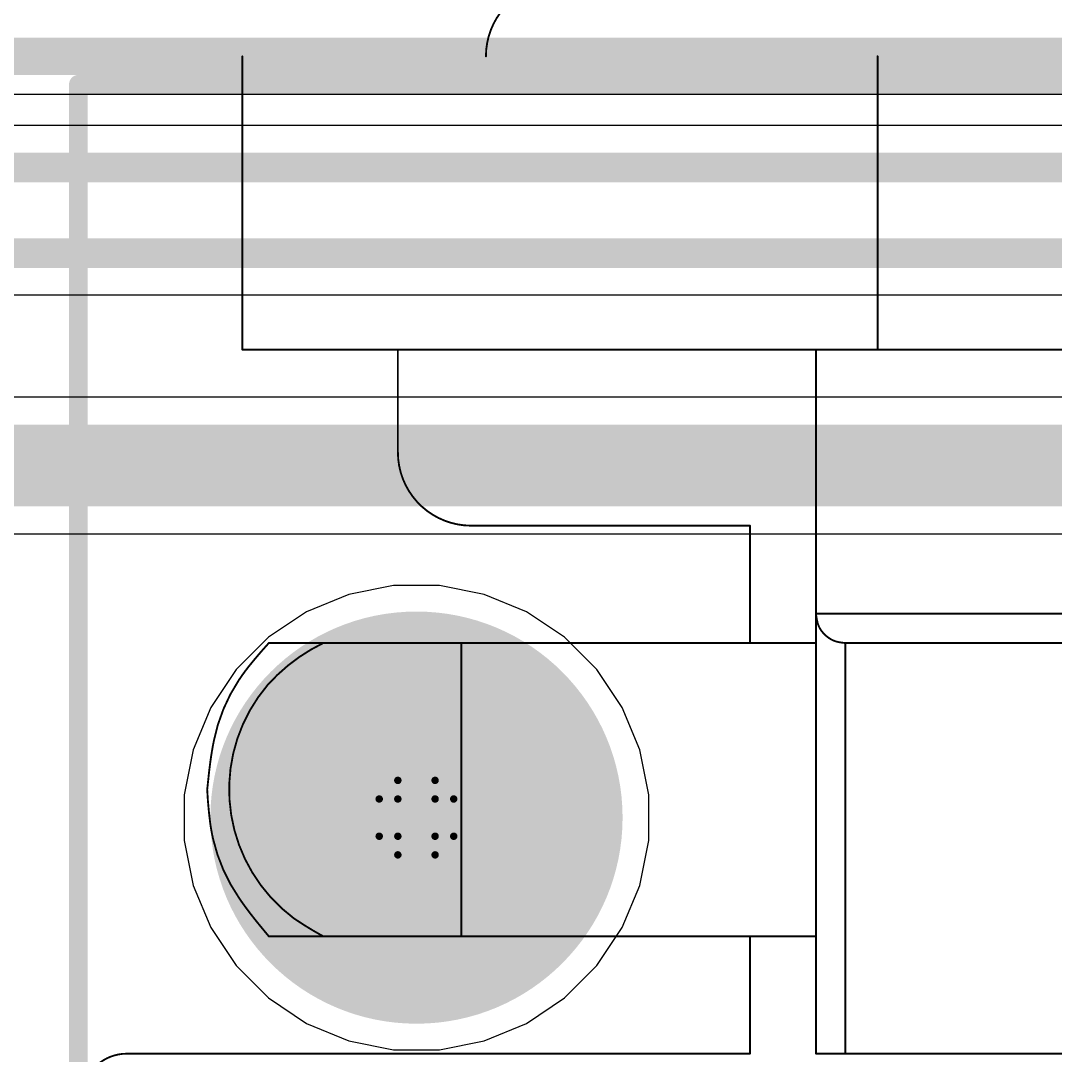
# Model space of a CAD drawing. Header units: inches. Extents: x -6 to 430, y 0 to 90.
# Drawn here: x 12.33 to 19.38, y 43.19 to 50.24 of the extents above; entities that cross this region are included whole.
import ezdxf

# ---------------------------------------------------------------- set-up
doc = ezdxf.new("R2010")
doc.units = ezdxf.units.IN
for name, color, linetype in [('Board_Outline', 56, 'Continuous'), ('Bottom Layer', 5, 'Continuous'), ('Bottom Solder', 6, 'Continuous'), ('Drill Drawing', 1, 'Continuous'), ('Layer 1', 16, 'Continuous'), ('Layer 2', 76, 'Continuous'), ('Mechanical 1', 6, 'Continuous'), ('Pad Holes', 156, 'Continuous'), ('Top Layer', 1, 'Continuous'), ('Top Overlay', 2, 'Continuous'), ('Top Solder', 216, 'Continuous')]:
    doc.layers.add(name, color=color, linetype=linetype)

msp = doc.modelspace()

# ---------------------------------------------------------------- hatches: boundary and pattern name
at = {"layer": 'Bottom Solder'}
h = msp.add_hatch(color=6, dxfattribs=at)
edge = h.paths.add_edge_path()
edge.add_arc((15.0266, 44.8096), 0.1016, 0, 360)
at = {"layer": 'Pad Holes'}
h = msp.add_hatch(color=7, dxfattribs=at)
edge = h.paths.add_edge_path()
edge.add_arc((15.0266, 44.8096), 1.405, 0, 360)
at = {"layer": 'Top Solder'}
h = msp.add_hatch(color=216, dxfattribs=at)
edge = h.paths.add_edge_path()
edge.add_arc((15.0266, 44.8096), 0.1016, 0, 360)

# ---------------------------------------------------------------- linework, layer by layer
at = {"layer": 'Board_Outline'}
msp.add_lwpolyline([(0, 50, 0.254, 0.254, 0), (45, 50, 0.254, 0.254, 0)], format="xyseb", dxfattribs=at)
at = {"layer": 'Bottom Layer'}
for p, q in [((0.259, 49.741), (31.7941, 49.741)), ((14.8707, 46.3924), (14.5649, 46.3316)), ((15.1825, 46.3924), (14.8707, 46.3924)), ((15.4883, 46.3316), (15.1825, 46.3924)), ((14.5649, 46.3316), (14.2769, 46.2123)), ((15.7763, 46.2123), (15.4883, 46.3316)), ((14.2769, 46.2123), (14.0176, 46.039)), ((16.0356, 46.039), (15.7763, 46.2123)), ((14.0176, 46.039), (13.7972, 45.8186)), ((16.256, 45.8186), (16.0356, 46.039)), ((13.7972, 45.8186), (13.6239, 45.5593)), ((16.4293, 45.5593), (16.256, 45.8186)), ((13.6239, 45.5593), (13.5046, 45.2713)), ((16.5486, 45.2713), (16.4293, 45.5593)), ((13.5046, 45.2713), (13.4438, 44.9655)), ((16.6094, 44.9655), (16.5486, 45.2713)), ((13.4438, 44.9655), (13.4438, 44.6537)), ((16.6094, 44.6537), (16.6094, 44.9655)), ((13.4438, 44.6537), (13.5046, 44.3479)), ((16.5486, 44.3479), (16.6094, 44.6537)), ((13.5046, 44.3479), (13.6239, 44.0599)), ((16.4293, 44.0599), (16.5486, 44.3479)), ((13.6239, 44.0599), (13.7972, 43.8006)), ((16.256, 43.8006), (16.4293, 44.0599)), ((13.7972, 43.8006), (14.0176, 43.5802)), ((16.0356, 43.5802), (16.256, 43.8006)), ((14.0176, 43.5802), (14.2769, 43.4069)), ((15.7763, 43.4069), (16.0356, 43.5802)), ((14.2769, 43.4069), (14.5649, 43.2876)), ((15.4883, 43.2876), (15.7763, 43.4069)), ((14.5649, 43.2876), (14.8707, 43.2268)), ((15.1825, 43.2268), (15.4883, 43.2876)), ((14.8707, 43.2268), (15.1825, 43.2268))]:
    msp.add_line(p, q, dxfattribs=at)
at = {"layer": 'Drill Drawing'}
for points in [[(14.8996, 44.9366, 0.0508, 0.0508, 0), (14.8996, 45.0636, 0.0508, 0.0508, 0)], [(14.8996, 45.0636, 0.0508, 0.0508, 0), (15.1536, 45.0636, 0.0508, 0.0508, 0)], [(15.1536, 44.9366, 0.0508, 0.0508, 0), (15.1536, 45.0636, 0.0508, 0.0508, 0)], [(14.7726, 44.6826, 0.0508, 0.0508, 0), (14.7726, 44.9366, 0.0508, 0.0508, 0)], [(14.7726, 44.9366, 0.0508, 0.0508, 0), (14.8996, 44.9366, 0.0508, 0.0508, 0)], [(15.1536, 44.9366, 0.0508, 0.0508, 0), (15.2806, 44.9366, 0.0508, 0.0508, 0)], [(15.2806, 44.6826, 0.0508, 0.0508, 0), (15.2806, 44.9366, 0.0508, 0.0508, 0)], [(14.7726, 44.6826, 0.0508, 0.0508, 0), (14.8996, 44.6826, 0.0508, 0.0508, 0)], [(14.8996, 44.5556, 0.0508, 0.0508, 0), (14.8996, 44.6826, 0.0508, 0.0508, 0)], [(15.1536, 44.6826, 0.0508, 0.0508, 0), (15.2806, 44.6826, 0.0508, 0.0508, 0)], [(15.1536, 44.5556, 0.0508, 0.0508, 0), (15.1536, 44.6826, 0.0508, 0.0508, 0)], [(14.8996, 44.5556, 0.0508, 0.0508, 0), (15.1536, 44.5556, 0.0508, 0.0508, 0)]]:
    msp.add_lwpolyline(points, format="xyseb", dxfattribs=at)
for points in [[(14.8869, 45.0636, 0.0254, 0.0254, 1), (14.9123, 45.0636, 0.0254, 0.0254, 1)], [(14.8869, 45.0636, 0.0254, 0.0254, 1), (14.9123, 45.0636, 0.0254, 0.0254, 1)], [(15.1409, 45.0636, 0.0254, 0.0254, 1), (15.1663, 45.0636, 0.0254, 0.0254, 1)], [(15.1409, 45.0636, 0.0254, 0.0254, 1), (15.1663, 45.0636, 0.0254, 0.0254, 1)], [(14.7599, 44.9366, 0.0254, 0.0254, 1), (14.7853, 44.9366, 0.0254, 0.0254, 1)], [(14.7599, 44.9366, 0.0254, 0.0254, 1), (14.7853, 44.9366, 0.0254, 0.0254, 1)], [(14.8869, 44.9366, 0.0254, 0.0254, 1), (14.9123, 44.9366, 0.0254, 0.0254, 1)], [(14.8869, 44.9366, 0.0254, 0.0254, 1), (14.9123, 44.9366, 0.0254, 0.0254, 1)], [(15.1409, 44.9366, 0.0254, 0.0254, 1), (15.1663, 44.9366, 0.0254, 0.0254, 1)], [(15.1409, 44.9366, 0.0254, 0.0254, 1), (15.1663, 44.9366, 0.0254, 0.0254, 1)], [(15.2679, 44.9366, 0.0254, 0.0254, 1), (15.2933, 44.9366, 0.0254, 0.0254, 1)], [(15.2679, 44.9366, 0.0254, 0.0254, 1), (15.2933, 44.9366, 0.0254, 0.0254, 1)], [(14.7599, 44.6826, 0.0254, 0.0254, 1), (14.7853, 44.6826, 0.0254, 0.0254, 1)], [(14.7599, 44.6826, 0.0254, 0.0254, 1), (14.7853, 44.6826, 0.0254, 0.0254, 1)], [(14.8869, 44.6826, 0.0254, 0.0254, 1), (14.9123, 44.6826, 0.0254, 0.0254, 1)], [(14.8869, 44.6826, 0.0254, 0.0254, 1), (14.9123, 44.6826, 0.0254, 0.0254, 1)], [(15.1409, 44.6826, 0.0254, 0.0254, 1), (15.1663, 44.6826, 0.0254, 0.0254, 1)], [(15.1409, 44.6826, 0.0254, 0.0254, 1), (15.1663, 44.6826, 0.0254, 0.0254, 1)], [(15.2679, 44.6826, 0.0254, 0.0254, 1), (15.2933, 44.6826, 0.0254, 0.0254, 1)], [(15.2679, 44.6826, 0.0254, 0.0254, 1), (15.2933, 44.6826, 0.0254, 0.0254, 1)], [(14.8869, 44.5556, 0.0254, 0.0254, 1), (14.9123, 44.5556, 0.0254, 0.0254, 1)], [(14.8869, 44.5556, 0.0254, 0.0254, 1), (14.9123, 44.5556, 0.0254, 0.0254, 1)], [(15.1409, 44.5556, 0.0254, 0.0254, 1), (15.1663, 44.5556, 0.0254, 0.0254, 1)], [(15.1409, 44.5556, 0.0254, 0.0254, 1), (15.1663, 44.5556, 0.0254, 0.0254, 1)]]:
    msp.add_lwpolyline(points, format="xyseb", close=True, dxfattribs=at)
at = {"layer": 'Layer 1'}
for p, q in [((0.259, 49.741), (32.3416, 49.741)), ((25.4984, 49.5273), (2.359, 49.5273)), ((2.5786, 48.3733), (24.847, 48.3733)), ((14.8707, 46.3924), (14.5649, 46.3316)), ((15.1825, 46.3924), (14.8707, 46.3924)), ((15.4883, 46.3316), (15.1825, 46.3924)), ((14.5649, 46.3316), (14.2769, 46.2123)), ((15.7763, 46.2123), (15.4883, 46.3316)), ((14.2769, 46.2123), (14.0176, 46.039)), ((16.0356, 46.039), (15.7763, 46.2123)), ((14.0176, 46.039), (13.7972, 45.8186)), ((16.256, 45.8186), (16.0356, 46.039)), ((13.7972, 45.8186), (13.6239, 45.5593)), ((16.4293, 45.5593), (16.256, 45.8186)), ((13.6239, 45.5593), (13.5046, 45.2713)), ((16.5486, 45.2713), (16.4293, 45.5593)), ((13.5046, 45.2713), (13.4438, 44.9655)), ((16.6094, 44.9655), (16.5486, 45.2713)), ((13.4438, 44.9655), (13.4438, 44.6537)), ((16.6094, 44.6537), (16.6094, 44.9655)), ((13.4438, 44.6537), (13.5046, 44.3479)), ((16.5486, 44.3479), (16.6094, 44.6537)), ((13.5046, 44.3479), (13.6239, 44.0599)), ((16.4293, 44.0599), (16.5486, 44.3479)), ((13.6239, 44.0599), (13.7972, 43.8006)), ((16.256, 43.8006), (16.4293, 44.0599)), ((13.7972, 43.8006), (14.0176, 43.5802)), ((16.0356, 43.5802), (16.256, 43.8006)), ((14.0176, 43.5802), (14.2769, 43.4069)), ((15.7763, 43.4069), (16.0356, 43.5802)), ((14.2769, 43.4069), (14.5649, 43.2876)), ((15.4883, 43.2876), (15.7763, 43.4069)), ((14.5649, 43.2876), (14.8707, 43.2268)), ((15.1825, 43.2268), (15.4883, 43.2876)), ((14.8707, 43.2268), (15.1825, 43.2268))]:
    msp.add_line(p, q, dxfattribs=at)
for points in [[(2.359, 49.2424, 0.2032, 0.2032, 0), (25.4984, 49.2424, 0.2032, 0.2032, 0)], [(2.4606, 48.6582, 0.2032, 0.2032, 0), (24.965, 48.6582, 0.2032, 0.2032, 0)]]:
    msp.add_lwpolyline(points, format="xyseb", dxfattribs=at)
at = {"layer": 'Layer 2'}
for p, q in [((0.259, 49.741), (44.741, 49.741)), ((31.0356, 47.6766), (7.0704, 47.6766)), ((4.7873, 46.7442), (30.8425, 46.7442)), ((14.8707, 46.3924), (14.5649, 46.3316)), ((15.1825, 46.3924), (14.8707, 46.3924)), ((15.4883, 46.3316), (15.1825, 46.3924)), ((14.5649, 46.3316), (14.2769, 46.2123)), ((15.7763, 46.2123), (15.4883, 46.3316)), ((14.2769, 46.2123), (14.0176, 46.039)), ((16.0356, 46.039), (15.7763, 46.2123)), ((14.0176, 46.039), (13.7972, 45.8186)), ((16.256, 45.8186), (16.0356, 46.039)), ((13.7972, 45.8186), (13.6239, 45.5593)), ((16.4293, 45.5593), (16.256, 45.8186)), ((13.6239, 45.5593), (13.5046, 45.2713)), ((16.5486, 45.2713), (16.4293, 45.5593)), ((13.5046, 45.2713), (13.4438, 44.9655)), ((16.6094, 44.9655), (16.5486, 45.2713)), ((13.4438, 44.9655), (13.4438, 44.6537)), ((16.6094, 44.6537), (16.6094, 44.9655)), ((13.4438, 44.6537), (13.5046, 44.3479)), ((16.5486, 44.3479), (16.6094, 44.6537)), ((13.5046, 44.3479), (13.6239, 44.0599)), ((16.4293, 44.0599), (16.5486, 44.3479)), ((13.6239, 44.0599), (13.7972, 43.8006)), ((16.256, 43.8006), (16.4293, 44.0599)), ((13.7972, 43.8006), (14.0176, 43.5802)), ((16.0356, 43.5802), (16.256, 43.8006)), ((14.0176, 43.5802), (14.2769, 43.4069)), ((15.7763, 43.4069), (16.0356, 43.5802)), ((14.2769, 43.4069), (14.5649, 43.2876)), ((15.4883, 43.2876), (15.7763, 43.4069)), ((14.5649, 43.2876), (14.8707, 43.2268)), ((15.1825, 43.2268), (15.4883, 43.2876)), ((14.8707, 43.2268), (15.1825, 43.2268))]:
    msp.add_line(p, q, dxfattribs=at)
msp.add_lwpolyline([(4.5942, 47.2104, 0.5588, 0.5588, 0), (31.0356, 47.2104, 0.5588, 0.5588, 0)], format="xyseb", dxfattribs=at)
at = {"layer": 'Mechanical 1'}
for points in [[(15.5, 50, 0.0127, 0.0127, -0.414214), (16, 50.5, 0.0127, 0.0127, 0)], [(13.8397, 48, 0.0127, 0.0127, 0), (13.8397, 50, 0.0127, 0.0127, 0)], [(18.1699, 48, 0.0127, 0.0127, 0), (18.1699, 50, 0.0127, 0.0127, 0)], [(13.8397, 48, 0.0127, 0.0127, 0), (31.1603, 48, 0.0127, 0.0127, 0)], [(14.9, 47.3, 0.0127, 0.0127, 0), (14.9, 48, 0.0127, 0.0127, 0)], [(17.75, 43.2, 0.0127, 0.0127, 0), (17.75, 48, 0.0127, 0.0127, 0)], [(15.4, 46.8, 0.0127, 0.0127, -0.414214), (14.9, 47.3, 0.0127, 0.0127, 0)], [(15.4, 46.8, 0.0127, 0.0127, 0), (17.3, 46.8, 0.0127, 0.0127, 0)], [(17.3, 46, 0.0127, 0.0127, 0), (17.3, 46.8, 0.0127, 0.0127, 0)], [(17.75, 46.2, 0.0127, 0.0127, 0), (27.25, 46.2, 0.0127, 0.0127, 0)], [(17.7615, 46.1355, 0.0127, 0.0127, -0.039121), (17.75, 46.2, 0.0127, 0.0127, 0)], [(17.7732, 46.1058, 0.0127, 0.0127, -0.049904), (17.7615, 46.1355, 0.0127, 0.0127, 0)], [(17.7905, 46.0789, 0.0127, 0.0127, -0.04519), (17.7732, 46.1058, 0.0127, 0.0127, 0)], [(17.8119, 46.0553, 0.0127, 0.0127, -0.038556), (17.7905, 46.0789, 0.0127, 0.0127, 0)], [(17.8626, 46.0198, 0.0127, 0.0127, -0.077314), (17.8119, 46.0553, 0.0127, 0.0127, 0)], [(13.8792, 45.8349, 0.0127, 0.0127, -0.016371), (14.0202, 46, 0.0127, 0.0127, 0)], [(14.0114, 45.7131, 0.0127, 0.0127, -0.098603), (14.3917, 46, 0.0127, 0.0127, 0)], [(14.0202, 46, 0.0127, 0.0127, 0), (14.0461, 46, 0.0127, 0.0127, 0)], [(14.0461, 46, 0.0127, 0.0127, 0), (14.0749, 46, 0.0127, 0.0127, 0)], [(14.0749, 46, 0.0127, 0.0127, 0), (14.1099, 46, 0.0127, 0.0127, 0)], [(14.1099, 46, 0.0127, 0.0127, 0), (14.3917, 46, 0.0127, 0.0127, 0)], [(14.3917, 46, 0.0127, 0.0127, 0), (17.75, 46, 0.0127, 0.0127, 0)], [(15.332, 44, 0.0127, 0.0127, 0), (15.332, 46, 0.0127, 0.0127, 0)], [(17.9201, 46.0035, 0.0127, 0.0127, -0.079197), (17.8626, 46.0198, 0.0127, 0.0127, 0)], [(17.95, 46, 0.0127, 0.0127, -0.009931), (17.9201, 46.0035, 0.0127, 0.0127, 0)], [(17.95, 46, 0.0127, 0.0127, 0), (27.05, 46, 0.0127, 0.0127, 0)], [(17.95, 43.2, 0.0127, 0.0127, 0), (17.95, 46, 0.0127, 0.0127, 0)], [(13.8153, 45.7463, 0.0127, 0.0127, -0.020177), (13.8792, 45.8349, 0.0127, 0.0127, 0)], [(13.6463, 45.3369, 0.0127, 0.0127, -0.097134), (13.8153, 45.7463, 0.0127, 0.0127, 0)], [(14.1895, 44.1238, 0.0127, 0.0127, -0.432764), (14.0114, 45.7131, 0.0127, 0.0127, 0)], [(13.6266, 45.226, 0.0127, 0.0127, -0.014805), (13.6463, 45.3369, 0.0127, 0.0127, 0)], [(13.612, 45.1134, 0.0127, 0.0127, -0.008752), (13.6266, 45.226, 0.0127, 0.0127, 0)], [(13.6, 45, 0.0127, 0.0127, 0), (13.612, 45.1134, 0.0127, 0.0127, 0)], [(13.6201, 44.7748, 0.0127, 0.0127, -0.0181), (13.6, 45, 0.0127, 0.0127, 0)], [(13.6402, 44.6639, 0.0127, 0.0127, -0.022504), (13.6201, 44.7748, 0.0127, 0.0127, 0)], [(13.8188, 44.2594, 0.0127, 0.0127, -0.095244), (13.6402, 44.6639, 0.0127, 0.0127, 0)], [(13.8826, 44.1706, 0.0127, 0.0127, -0.01398), (13.8188, 44.2594, 0.0127, 0.0127, 0)], [(13.9504, 44.0846, 0.0127, 0.0127, -0.008365), (13.8826, 44.1706, 0.0127, 0.0127, 0)], [(13.9504, 44.0846, 0.0127, 0.0127, 0), (14.0202, 44, 0.0127, 0.0127, 0)], [(14.3917, 44, 0.0127, 0.0127, -0.025191), (14.1895, 44.1238, 0.0127, 0.0127, 0)], [(14.0202, 44, 0.0127, 0.0127, 0), (14.0285, 44, 0.0127, 0.0127, 0)], [(14.0285, 44, 0.0127, 0.0127, 0), (14.0459, 44, 0.0127, 0.0127, 0)], [(14.0459, 44, 0.0127, 0.0127, 0), (14.1103, 44, 0.0127, 0.0127, 0)], [(14.1103, 44, 0.0127, 0.0127, 0), (14.1505, 44, 0.0127, 0.0127, 0)], [(14.1505, 44, 0.0127, 0.0127, 0), (14.1944, 44, 0.0127, 0.0127, 0)], [(14.1944, 44, 0.0127, 0.0127, 0), (14.2412, 44, 0.0127, 0.0127, 0)], [(14.2412, 44, 0.0127, 0.0127, 0), (14.2901, 44, 0.0127, 0.0127, 0)], [(14.2901, 44, 0.0127, 0.0127, 0), (14.3917, 44, 0.0127, 0.0127, 0)], [(14.3917, 44, 0.0127, 0.0127, 0), (17.75, 44, 0.0127, 0.0127, 0)], [(17.3, 43.2, 0.0127, 0.0127, 0), (17.3, 44, 0.0127, 0.0127, 0)], [(12.75, 42.9, 0.0127, 0.0127, -0.414214), (13.05, 43.2, 0.0127, 0.0127, 0)], [(13.05, 43.2, 0.0127, 0.0127, 0), (17.3, 43.2, 0.0127, 0.0127, 0)], [(17.75, 43.2, 0.0127, 0.0127, 0), (19.5, 43.2, 0.0127, 0.0127, 0)]]:
    msp.add_lwpolyline(points, format="xyseb", dxfattribs=at)
for points in [[(13.8366, 50, 0.00635, 0.00635, 1), (13.8429, 50, 0.00635, 0.00635, 1)], [(15.4968, 50, 0.00635, 0.00635, 1), (15.5032, 50, 0.00635, 0.00635, 1)], [(18.1667, 50, 0.00635, 0.00635, 1), (18.173, 50, 0.00635, 0.00635, 1)], [(13.8366, 48, 0.00635, 0.00635, 1), (13.8429, 48, 0.00635, 0.00635, 1)], [(13.8366, 48, 0.00635, 0.00635, 1), (13.8429, 48, 0.00635, 0.00635, 1)], [(14.8968, 48, 0.00635, 0.00635, 1), (14.9032, 48, 0.00635, 0.00635, 1)], [(17.7468, 48, 0.00635, 0.00635, 1), (17.7532, 48, 0.00635, 0.00635, 1)], [(18.1667, 48, 0.00635, 0.00635, 1), (18.173, 48, 0.00635, 0.00635, 1)], [(14.8968, 47.3, 0.00635, 0.00635, 1), (14.9032, 47.3, 0.00635, 0.00635, 1)], [(14.8968, 47.3, 0.00635, 0.00635, 1), (14.9032, 47.3, 0.00635, 0.00635, 1)], [(15.3968, 46.8, 0.00635, 0.00635, 1), (15.4032, 46.8, 0.00635, 0.00635, 1)], [(15.3968, 46.8, 0.00635, 0.00635, 1), (15.4032, 46.8, 0.00635, 0.00635, 1)], [(17.2968, 46.8, 0.00635, 0.00635, 1), (17.3032, 46.8, 0.00635, 0.00635, 1)], [(17.2968, 46.8, 0.00635, 0.00635, 1), (17.3032, 46.8, 0.00635, 0.00635, 1)], [(17.7468, 46.2, 0.00635, 0.00635, 1), (17.7532, 46.2, 0.00635, 0.00635, 1)], [(17.7468, 46.2, 0.00635, 0.00635, 1), (17.7532, 46.2, 0.00635, 0.00635, 1)], [(17.7583, 46.1355, 0.00635, 0.00635, 1), (17.7647, 46.1355, 0.00635, 0.00635, 1)], [(17.7583, 46.1355, 0.00635, 0.00635, 1), (17.7647, 46.1355, 0.00635, 0.00635, 1)], [(17.7701, 46.1058, 0.00635, 0.00635, 1), (17.7764, 46.1058, 0.00635, 0.00635, 1)], [(17.7701, 46.1058, 0.00635, 0.00635, 1), (17.7764, 46.1058, 0.00635, 0.00635, 1)], [(17.7873, 46.0789, 0.00635, 0.00635, 1), (17.7937, 46.0789, 0.00635, 0.00635, 1)], [(17.7873, 46.0789, 0.00635, 0.00635, 1), (17.7936, 46.0789, 0.00635, 0.00635, 1)], [(17.8087, 46.0553, 0.00635, 0.00635, 1), (17.8151, 46.0553, 0.00635, 0.00635, 1)], [(17.8087, 46.0553, 0.00635, 0.00635, 1), (17.8151, 46.0553, 0.00635, 0.00635, 1)], [(14.017, 46, 0.00635, 0.00635, 1), (14.0234, 46, 0.00635, 0.00635, 1)], [(14.017, 46, 0.00635, 0.00635, 1), (14.0234, 46, 0.00635, 0.00635, 1)], [(14.0429, 46, 0.00635, 0.00635, 1), (14.0492, 46, 0.00635, 0.00635, 1)], [(14.0429, 46, 0.00635, 0.00635, 1), (14.0492, 46, 0.00635, 0.00635, 1)], [(14.0717, 46, 0.00635, 0.00635, 1), (14.078, 46, 0.00635, 0.00635, 1)], [(14.0717, 46, 0.00635, 0.00635, 1), (14.078, 46, 0.00635, 0.00635, 1)], [(14.1068, 46, 0.00635, 0.00635, 1), (14.1131, 46, 0.00635, 0.00635, 1)], [(14.1068, 46, 0.00635, 0.00635, 1), (14.1131, 46, 0.00635, 0.00635, 1)], [(14.3886, 46, 0.00635, 0.00635, 1), (14.3949, 46, 0.00635, 0.00635, 1)], [(14.3886, 46, 0.00635, 0.00635, 1), (14.3949, 46, 0.00635, 0.00635, 1)], [(14.3886, 46, 0.00635, 0.00635, 1), (14.3949, 46, 0.00635, 0.00635, 1)], [(15.3288, 46, 0.00635, 0.00635, 1), (15.3352, 46, 0.00635, 0.00635, 1)], [(17.2968, 46, 0.00635, 0.00635, 1), (17.3032, 46, 0.00635, 0.00635, 1)], [(17.7468, 46, 0.00635, 0.00635, 1), (17.7532, 46, 0.00635, 0.00635, 1)], [(17.8594, 46.0198, 0.00635, 0.00635, 1), (17.8658, 46.0198, 0.00635, 0.00635, 1)], [(17.8594, 46.0198, 0.00635, 0.00635, 1), (17.8658, 46.0198, 0.00635, 0.00635, 1)], [(17.9169, 46.0035, 0.00635, 0.00635, 1), (17.9232, 46.0035, 0.00635, 0.00635, 1)], [(17.9169, 46.0035, 0.00635, 0.00635, 1), (17.9232, 46.0035, 0.00635, 0.00635, 1)], [(17.9468, 46, 0.00635, 0.00635, 1), (17.9532, 46, 0.00635, 0.00635, 1)], [(17.9468, 46, 0.00635, 0.00635, 1), (17.9532, 46, 0.00635, 0.00635, 1)], [(17.9468, 46, 0.00635, 0.00635, 1), (17.9532, 46, 0.00635, 0.00635, 1)], [(13.8761, 45.8349, 0.00635, 0.00635, 1), (13.8824, 45.8349, 0.00635, 0.00635, 1)], [(13.8761, 45.8349, 0.00635, 0.00635, 1), (13.8824, 45.8349, 0.00635, 0.00635, 1)], [(13.8121, 45.7463, 0.00635, 0.00635, 1), (13.8184, 45.7463, 0.00635, 0.00635, 1)], [(13.8121, 45.7463, 0.00635, 0.00635, 1), (13.8184, 45.7463, 0.00635, 0.00635, 1)], [(14.0082, 45.7131, 0.00635, 0.00635, 1), (14.0145, 45.7131, 0.00635, 0.00635, 1)], [(14.0082, 45.7131, 0.00635, 0.00635, 1), (14.0145, 45.7131, 0.00635, 0.00635, 1)], [(13.6432, 45.3369, 0.00635, 0.00635, 1), (13.6495, 45.3369, 0.00635, 0.00635, 1)], [(13.6432, 45.3369, 0.00635, 0.00635, 1), (13.6495, 45.3369, 0.00635, 0.00635, 1)], [(13.6234, 45.226, 0.00635, 0.00635, 1), (13.6298, 45.226, 0.00635, 0.00635, 1)], [(13.6234, 45.226, 0.00635, 0.00635, 1), (13.6298, 45.226, 0.00635, 0.00635, 1)], [(13.6088, 45.1134, 0.00635, 0.00635, 1), (13.6152, 45.1134, 0.00635, 0.00635, 1)], [(13.6089, 45.1134, 0.00635, 0.00635, 1), (13.6152, 45.1134, 0.00635, 0.00635, 1)], [(13.5968, 45, 0.00635, 0.00635, 1), (13.6032, 45, 0.00635, 0.00635, 1)], [(13.5968, 45, 0.00635, 0.00635, 1), (13.6032, 45, 0.00635, 0.00635, 1)], [(13.6169, 44.7748, 0.00635, 0.00635, 1), (13.6232, 44.7748, 0.00635, 0.00635, 1)], [(13.6169, 44.7748, 0.00635, 0.00635, 1), (13.6232, 44.7748, 0.00635, 0.00635, 1)], [(13.637, 44.6639, 0.00635, 0.00635, 1), (13.6434, 44.6639, 0.00635, 0.00635, 1)], [(13.637, 44.6639, 0.00635, 0.00635, 1), (13.6434, 44.6639, 0.00635, 0.00635, 1)], [(13.8156, 44.2594, 0.00635, 0.00635, 1), (13.822, 44.2594, 0.00635, 0.00635, 1)], [(13.8156, 44.2594, 0.00635, 0.00635, 1), (13.822, 44.2594, 0.00635, 0.00635, 1)], [(13.8794, 44.1706, 0.00635, 0.00635, 1), (13.8858, 44.1706, 0.00635, 0.00635, 1)], [(13.8794, 44.1706, 0.00635, 0.00635, 1), (13.8858, 44.1706, 0.00635, 0.00635, 1)], [(13.9472, 44.0846, 0.00635, 0.00635, 1), (13.9536, 44.0846, 0.00635, 0.00635, 1)], [(13.9472, 44.0846, 0.00635, 0.00635, 1), (13.9536, 44.0846, 0.00635, 0.00635, 1)], [(14.1864, 44.1238, 0.00635, 0.00635, 1), (14.1927, 44.1238, 0.00635, 0.00635, 1)], [(14.1864, 44.1238, 0.00635, 0.00635, 1), (14.1927, 44.1238, 0.00635, 0.00635, 1)], [(14.017, 44, 0.00635, 0.00635, 1), (14.0234, 44, 0.00635, 0.00635, 1)], [(14.017, 44, 0.00635, 0.00635, 1), (14.0234, 44, 0.00635, 0.00635, 1)], [(14.0253, 44, 0.00635, 0.00635, 1), (14.0316, 44, 0.00635, 0.00635, 1)], [(14.0253, 44, 0.00635, 0.00635, 1), (14.0316, 44, 0.00635, 0.00635, 1)], [(14.0428, 44, 0.00635, 0.00635, 1), (14.0491, 44, 0.00635, 0.00635, 1)], [(14.0428, 44, 0.00635, 0.00635, 1), (14.0491, 44, 0.00635, 0.00635, 1)], [(14.1072, 44, 0.00635, 0.00635, 1), (14.1135, 44, 0.00635, 0.00635, 1)], [(14.1072, 44, 0.00635, 0.00635, 1), (14.1135, 44, 0.00635, 0.00635, 1)], [(14.1473, 44, 0.00635, 0.00635, 1), (14.1537, 44, 0.00635, 0.00635, 1)], [(14.1473, 44, 0.00635, 0.00635, 1), (14.1537, 44, 0.00635, 0.00635, 1)], [(14.1912, 44, 0.00635, 0.00635, 1), (14.1975, 44, 0.00635, 0.00635, 1)], [(14.1912, 44, 0.00635, 0.00635, 1), (14.1975, 44, 0.00635, 0.00635, 1)], [(14.238, 44, 0.00635, 0.00635, 1), (14.2443, 44, 0.00635, 0.00635, 1)], [(14.238, 44, 0.00635, 0.00635, 1), (14.2443, 44, 0.00635, 0.00635, 1)], [(14.287, 44, 0.00635, 0.00635, 1), (14.2933, 44, 0.00635, 0.00635, 1)], [(14.287, 44, 0.00635, 0.00635, 1), (14.2933, 44, 0.00635, 0.00635, 1)], [(14.3886, 44, 0.00635, 0.00635, 1), (14.3949, 44, 0.00635, 0.00635, 1)], [(14.3886, 44, 0.00635, 0.00635, 1), (14.3949, 44, 0.00635, 0.00635, 1)], [(14.3886, 44, 0.00635, 0.00635, 1), (14.3949, 44, 0.00635, 0.00635, 1)], [(15.3288, 44, 0.00635, 0.00635, 1), (15.3352, 44, 0.00635, 0.00635, 1)], [(17.2968, 44, 0.00635, 0.00635, 1), (17.3032, 44, 0.00635, 0.00635, 1)], [(17.7468, 44, 0.00635, 0.00635, 1), (17.7532, 44, 0.00635, 0.00635, 1)], [(13.0468, 43.2, 0.00635, 0.00635, 1), (13.0532, 43.2, 0.00635, 0.00635, 1)], [(13.0468, 43.2, 0.00635, 0.00635, 1), (13.0532, 43.2, 0.00635, 0.00635, 1)], [(17.2968, 43.2, 0.00635, 0.00635, 1), (17.3032, 43.2, 0.00635, 0.00635, 1)], [(17.2968, 43.2, 0.00635, 0.00635, 1), (17.3032, 43.2, 0.00635, 0.00635, 1)], [(17.7468, 43.2, 0.00635, 0.00635, 1), (17.7532, 43.2, 0.00635, 0.00635, 1)], [(17.7468, 43.2, 0.00635, 0.00635, 1), (17.7532, 43.2, 0.00635, 0.00635, 1)], [(17.9468, 43.2, 0.00635, 0.00635, 1), (17.9532, 43.2, 0.00635, 0.00635, 1)]]:
    msp.add_lwpolyline(points, format="xyseb", close=True, dxfattribs=at)
at = {"layer": 'Top Layer'}
for p, q in [((0.259, 49.741), (32.3416, 49.741)), ((14.8707, 46.3924), (14.5649, 46.3316)), ((15.1825, 46.3924), (14.8707, 46.3924)), ((15.4883, 46.3316), (15.1825, 46.3924)), ((14.5649, 46.3316), (14.2769, 46.2123)), ((15.7763, 46.2123), (15.4883, 46.3316)), ((14.2769, 46.2123), (14.0176, 46.039)), ((16.0356, 46.039), (15.7763, 46.2123)), ((14.0176, 46.039), (13.7972, 45.8186)), ((16.256, 45.8186), (16.0356, 46.039)), ((13.7972, 45.8186), (13.6239, 45.5593)), ((16.4293, 45.5593), (16.256, 45.8186)), ((13.6239, 45.5593), (13.5046, 45.2713)), ((16.5486, 45.2713), (16.4293, 45.5593)), ((13.5046, 45.2713), (13.4438, 44.9655)), ((16.6094, 44.9655), (16.5486, 45.2713)), ((13.4438, 44.9655), (13.4438, 44.6537)), ((16.6094, 44.6537), (16.6094, 44.9655)), ((13.4438, 44.6537), (13.5046, 44.3479)), ((16.5486, 44.3479), (16.6094, 44.6537)), ((13.5046, 44.3479), (13.6239, 44.0599)), ((16.4293, 44.0599), (16.5486, 44.3479)), ((13.6239, 44.0599), (13.7972, 43.8006)), ((16.256, 43.8006), (16.4293, 44.0599)), ((13.7972, 43.8006), (14.0176, 43.5802)), ((16.0356, 43.5802), (16.256, 43.8006)), ((14.0176, 43.5802), (14.2769, 43.4069)), ((15.7763, 43.4069), (16.0356, 43.5802)), ((14.2769, 43.4069), (14.5649, 43.2876)), ((15.4883, 43.2876), (15.7763, 43.4069)), ((14.5649, 43.2876), (14.8707, 43.2268)), ((15.1825, 43.2268), (15.4883, 43.2876)), ((14.8707, 43.2268), (15.1825, 43.2268))]:
    msp.add_line(p, q, dxfattribs=at)
at = {"layer": 'Top Overlay'}
for points in [[(12.7222, 36.4342, 0.127, 0.127, 0), (12.7222, 49.8096, 0.127, 0.127, 0)], [(12.7222, 49.8096, 0.127, 0.127, 0), (32.331, 49.8096, 0.127, 0.127, 0)]]:
    msp.add_lwpolyline(points, format="xyseb", dxfattribs=at)
msp.add_lwpolyline([(12.6904, 49.8096, 0.0635, 0.0635, 1), (12.7539, 49.8096, 0.0635, 0.0635, 1)], format="xyseb", close=True, dxfattribs=at)
msp.add_lwpolyline([(12.6904, 49.8096, 0.0635, 0.0635, 1), (12.7539, 49.8096, 0.0635, 0.0635, 1)], format="xyseb", close=True, dxfattribs=at)

doc.saveas('drawing.dxf')
